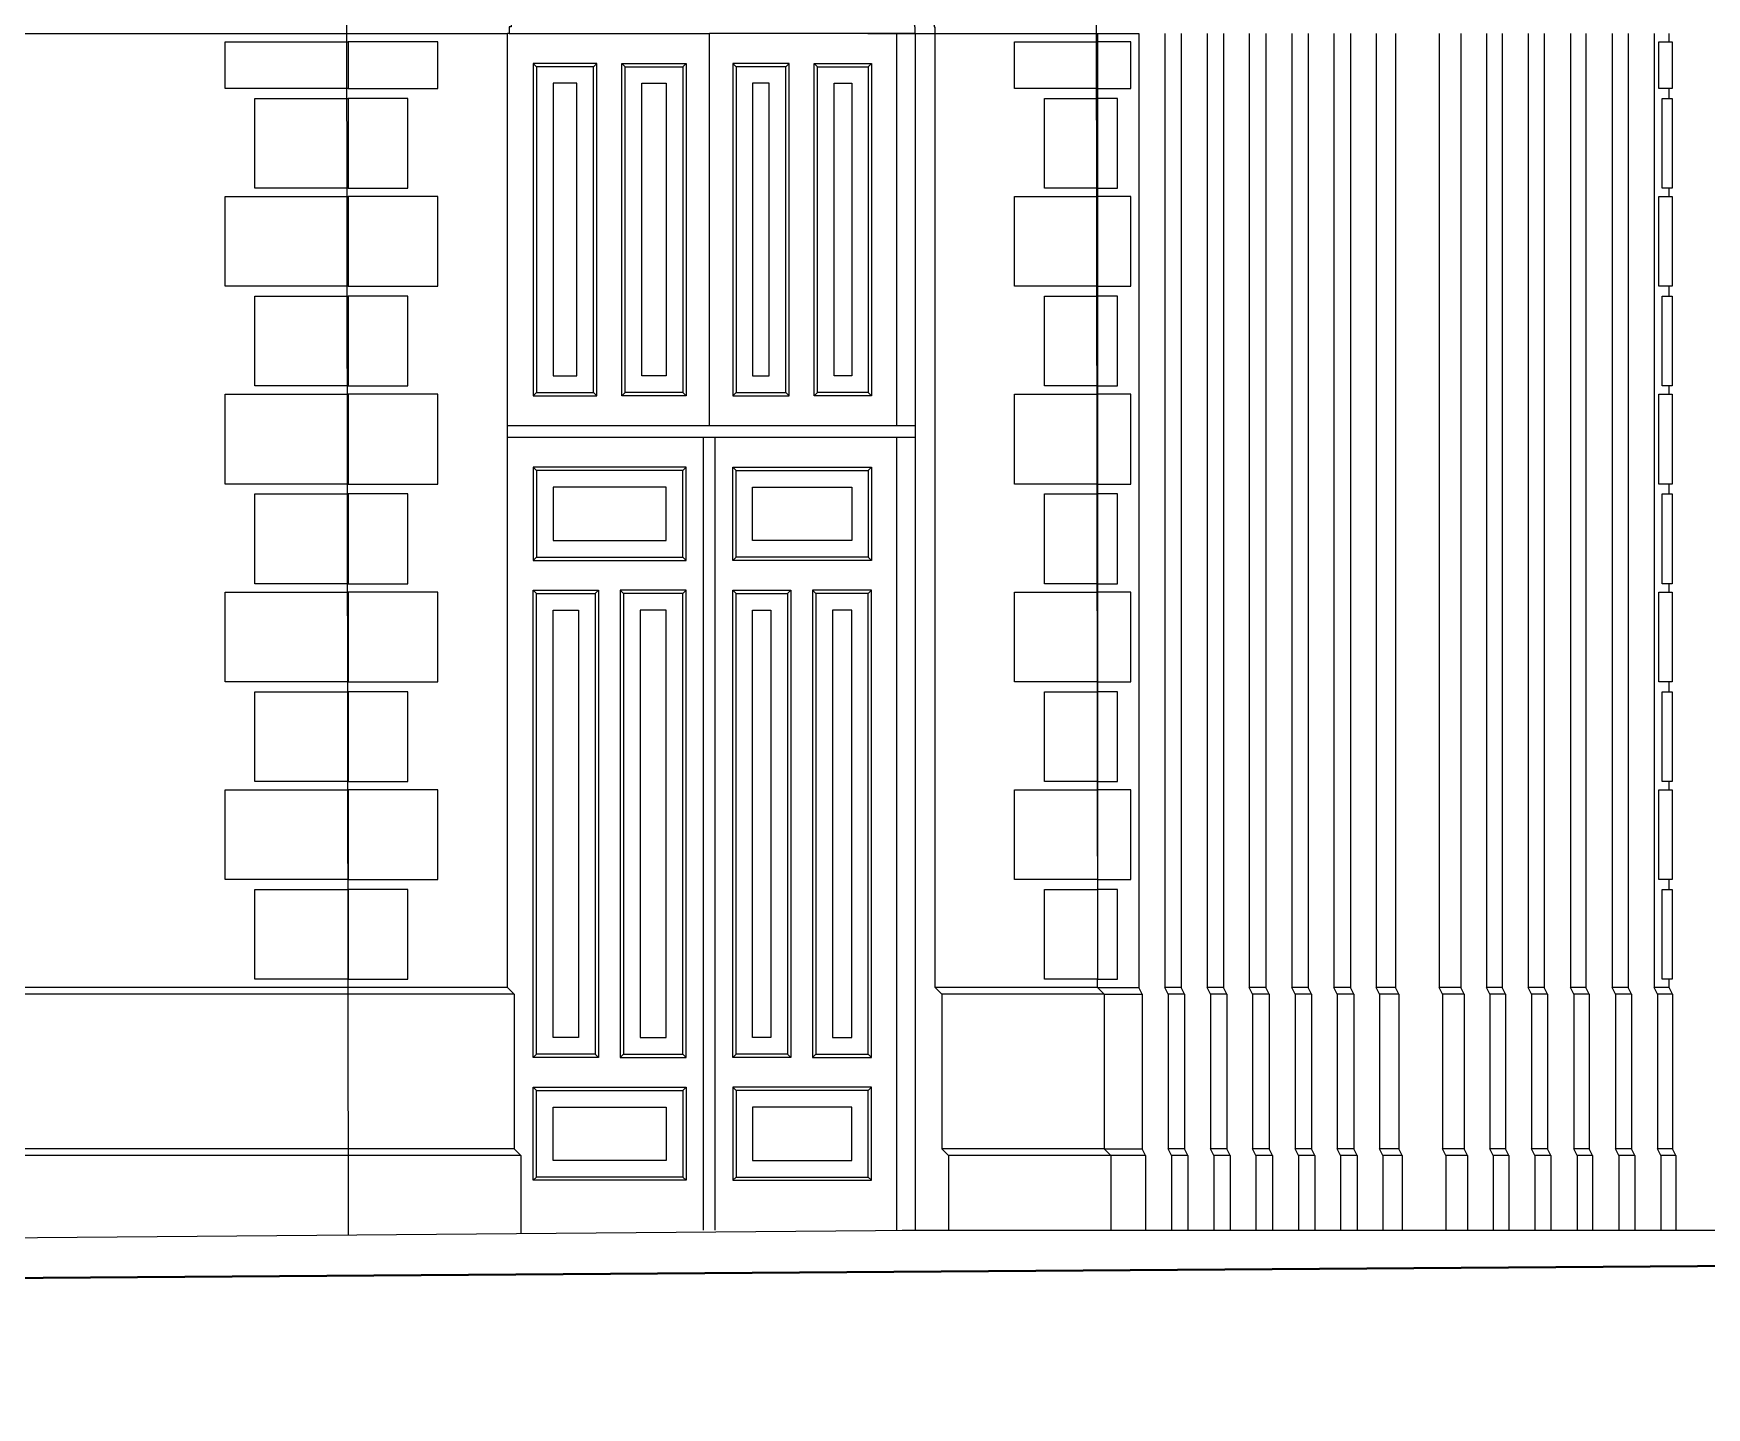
# Model space of a CAD drawing. Extents: x -43 to 90, y 6 to 81.
# Drawn here: x 81.14 to 86.18, y 61.09 to 65.22 of the extents above; entities that cross this region are included whole.
import ezdxf

# ---------------------------------------------------------------- set-up
doc = ezdxf.new("R2010")
doc.units = 0
doc.header["$LTSCALE"] = 0.1
doc.header["$MEASUREMENT"] = 0
doc.layers.add('cortado', color=7, linetype='CONTINUOUS', lineweight=40)
doc.layers.add('visto', color=9, linetype='CONTINUOUS')

msp = doc.modelspace()

# ---------------------------------------------------------------- linework, layer by layer
at = {"layer": 'cortado', "linetype": 'ByBlock'}
msp.add_lwpolyline([(90.2125, 61.1011), (87.303, 61.0886), (87.2999, 61.5221), (63.8701, 61.3569), (63.0997, 61.4081), (60.9385, 61.4327), (58.7813, 61.4082), (58.0068, 61.3569), (56.8082, 61.3569), (56.7544, 61.3714), (55.9243, 61.4108), (53.955, 61.4284), (51.957, 61.3936), (51.6509, 61.3721), (51.5917, 61.3577), (43.7266, 61.4103), (35.8616, 61.4629), (32.2866, 61.8075), (28.5437, 61.8911), (26.9751, 61.8911)], dxfattribs=at)
at = {"layer": 'visto'}
for p, q in [((82.0821, 67.6204), (82.0896, 61.6079)), ((84.3368, 67.4904), (84.3443, 62.3771)), ((79.8257, 65.2221), (81.2065, 65.2221)), ((79.8257, 65.2221), (82.5692, 65.2221)), ((82.5692, 62.3521), (82.5692, 65.2221)), ((82.5745, 65.2221), (83.1765, 65.2221)), ((83.1765, 64.0421), (83.1765, 65.2221)), ((83.7888, 65.2221), (83.1765, 65.2221)), ((83.1765, 64.0421), (83.1765, 65.2221)), ((83.7964, 65.2221), (83.3186, 65.2221)), ((83.6534, 65.2221), (83.8492, 65.2221)), ((83.7407, 64.0421), (83.7407, 65.2221)), ((83.7964, 61.6221), (83.7964, 65.2221)), ((83.7964, 61.6221), (83.7964, 65.2221)), ((83.8492, 65.2221), (84.4686, 65.2221)), ((83.8559, 62.3521), (83.8559, 65.2221)), ((84.3443, 65.2221), (84.3443, 65.1972)), ((84.3443, 65.2221), (84.3443, 65.1972)), ((84.4682, 65.2221), (84.4682, 62.3521)), ((84.546, 65.2221), (84.546, 62.3521)), ((84.5954, 65.2221), (84.5954, 62.3521)), ((84.6736, 65.2221), (84.6736, 62.3521)), ((84.7231, 65.2221), (84.7231, 62.3521)), ((84.8002, 65.2221), (84.8002, 62.3521)), ((84.85, 65.2221), (84.85, 62.3521)), ((84.928, 65.2221), (84.928, 62.3521)), ((84.9772, 65.2221), (84.9772, 62.3521)), ((85.0548, 65.2221), (85.0548, 62.3521)), ((85.1045, 65.2221), (85.1045, 62.3521)), ((85.1816, 65.2221), (85.1816, 62.3521)), ((85.24, 65.2221), (85.24, 62.3521)), ((85.3715, 65.2221), (85.3715, 62.3521)), ((85.4364, 65.2221), (85.4364, 62.3521)), ((85.5137, 65.2221), (85.5137, 62.3521)), ((85.5614, 65.2221), (85.5614, 62.3521)), ((85.5614, 65.2221), (85.5614, 62.3521)), ((85.6396, 65.2221), (85.6396, 62.3521)), ((85.6873, 65.2221), (85.6873, 62.3521)), ((85.7662, 65.2221), (85.7662, 62.3521)), ((85.8128, 65.2221), (85.8128, 62.3521)), ((85.892, 65.2221), (85.892, 62.3521)), ((85.9399, 65.2221), (85.9399, 62.3521)), ((86.0179, 65.2221), (86.0179, 62.3521)), ((86.063, 65.1972), (86.063, 65.2221)), ((82.6562, 65.1221), (82.6462, 65.1321)), ((82.828, 65.1221), (82.838, 65.1321)), ((82.923, 65.1221), (82.913, 65.1321)), ((83.0965, 65.1221), (83.1065, 65.1321)), ((83.2565, 65.1221), (83.2465, 65.1321)), ((83.4065, 65.1221), (83.4165, 65.1321)), ((83.5015, 65.1221), (83.4915, 65.1321)), ((83.6544, 65.1221), (83.6644, 65.1321)), ((84.3443, 65.0563), (84.3443, 65.0265)), ((84.3443, 65.0563), (84.3443, 65.0265)), ((86.063, 65.0265), (86.063, 65.0563)), ((84.3443, 64.7565), (84.3443, 64.7315)), ((84.3443, 64.7565), (84.3443, 64.7315)), ((86.063, 64.7315), (86.063, 64.7565)), ((84.3443, 64.4615), (84.3443, 64.4316)), ((84.3443, 64.4615), (84.3443, 64.4316)), ((86.063, 64.4316), (86.063, 64.4615)), ((82.6562, 64.1421), (82.6462, 64.1321)), ((82.828, 64.1421), (82.838, 64.1321)), ((82.923, 64.1421), (82.913, 64.1321)), ((83.0965, 64.1421), (83.1065, 64.1321)), ((83.2565, 64.1421), (83.2465, 64.1321)), ((83.4065, 64.1421), (83.4165, 64.1321)), ((83.5015, 64.1421), (83.4915, 64.1321)), ((83.6644, 64.1321), (83.6544, 64.1421)), ((84.3443, 64.1616), (84.3443, 64.1366)), ((84.3443, 64.1616), (84.3443, 64.1366)), ((86.063, 64.1366), (86.063, 64.1616)), ((83.7964, 64.0421), (82.5692, 64.0421)), ((83.7964, 64.0071), (82.5692, 64.0071)), ((83.159, 61.6221), (83.159, 64.0071)), ((83.194, 61.6221), (83.194, 64.0071)), ((83.7407, 61.6221), (83.7407, 64.0071)), ((82.6562, 63.9071), (82.6462, 63.9171)), ((83.0965, 63.9071), (83.1065, 63.9171)), ((83.2565, 63.9071), (83.2465, 63.9171)), ((83.6544, 63.9071), (83.6644, 63.9171)), ((84.3443, 63.8666), (84.3443, 63.8368)), ((84.3443, 63.8666), (84.3443, 63.8368)), ((86.063, 63.8368), (86.063, 63.8666)), ((82.6562, 63.6471), (82.6462, 63.6371)), ((83.0965, 63.6471), (83.1065, 63.6371)), ((83.2565, 63.6471), (83.2465, 63.6371)), ((83.6544, 63.6471), (83.6644, 63.6371)), ((84.3443, 63.5668), (84.3443, 63.5418)), ((84.3443, 63.5668), (84.3443, 63.5418)), ((86.063, 63.5418), (86.063, 63.5668)), ((82.6562, 63.5371), (82.6462, 63.5471)), ((82.833, 63.5371), (82.843, 63.5471)), ((82.918, 63.5371), (82.908, 63.5471)), ((83.0965, 63.5371), (83.1065, 63.5471)), ((83.2565, 63.5371), (83.2465, 63.5471)), ((83.4115, 63.5371), (83.4215, 63.5471)), ((83.4965, 63.5371), (83.4865, 63.5471)), ((83.6544, 63.5371), (83.6644, 63.5471)), ((84.3443, 63.2718), (84.3443, 63.2419)), ((84.3443, 63.2718), (84.3443, 63.2419)), ((86.063, 63.2419), (86.063, 63.2718)), ((84.3443, 62.9719), (84.3443, 62.9469)), ((84.3443, 62.9719), (84.3443, 62.9469)), ((86.063, 62.9469), (86.063, 62.9719)), ((84.3443, 62.6769), (84.3443, 62.6471)), ((84.3443, 62.6769), (84.3443, 62.6471)), ((86.063, 62.6471), (86.063, 62.6769)), ((84.3443, 62.3521), (84.3443, 62.3771)), ((84.3443, 62.3521), (84.3443, 62.3771)), ((86.063, 62.3521), (86.063, 62.3771)), ((82.5692, 62.3521), (79.8257, 62.3521)), ((82.5892, 62.3321), (79.8257, 62.3321)), ((82.5892, 62.3321), (82.5692, 62.3521)), ((82.5892, 62.3321), (82.5892, 61.8671)), ((84.3443, 62.3521), (83.8559, 62.3521)), ((83.8759, 62.3321), (83.8559, 62.3521)), ((84.3643, 62.3321), (83.8759, 62.3321)), ((83.8759, 62.3321), (83.8759, 61.8671)), ((84.3643, 62.3321), (84.3443, 62.3521)), ((84.3443, 62.3521), (84.4682, 62.3521)), ((84.3643, 62.3321), (84.3443, 62.3521)), ((84.3643, 62.3321), (84.3643, 61.8671)), ((84.3643, 62.3321), (84.4782, 62.3321)), ((84.3643, 62.3321), (84.3643, 61.8671)), ((84.4782, 62.3321), (84.4682, 62.3521)), ((84.4782, 62.3321), (84.4782, 61.8671)), ((84.5954, 62.3521), (84.546, 62.3521)), ((84.556, 62.3321), (84.546, 62.3521)), ((84.6054, 62.3321), (84.556, 62.3321)), ((84.556, 62.3321), (84.556, 61.8671)), ((84.6054, 62.3321), (84.5954, 62.3521)), ((84.6054, 62.3321), (84.6054, 61.8671)), ((84.7231, 62.3521), (84.6736, 62.3521)), ((84.6836, 62.3321), (84.6736, 62.3521)), ((84.7331, 62.3321), (84.6836, 62.3321)), ((84.6836, 62.3321), (84.6836, 61.8671)), ((84.7331, 62.3321), (84.7231, 62.3521)), ((84.7331, 62.3321), (84.7331, 61.8671)), ((84.85, 62.3521), (84.8002, 62.3521)), ((84.8102, 62.3321), (84.8002, 62.3521)), ((84.86, 62.3321), (84.8102, 62.3321)), ((84.8102, 62.3321), (84.8102, 61.8671)), ((84.86, 62.3321), (84.85, 62.3521)), ((84.86, 62.3321), (84.86, 61.8671)), ((84.9772, 62.3521), (84.928, 62.3521)), ((84.938, 62.3321), (84.928, 62.3521)), ((84.9872, 62.3321), (84.938, 62.3321)), ((84.938, 62.3321), (84.938, 61.8671)), ((84.9872, 62.3321), (84.9772, 62.3521)), ((84.9872, 62.3321), (84.9872, 61.8671)), ((85.1045, 62.3521), (85.0548, 62.3521)), ((85.0648, 62.3321), (85.0548, 62.3521)), ((85.1145, 62.3321), (85.0648, 62.3321)), ((85.0648, 62.3321), (85.0648, 61.8671)), ((85.1145, 62.3321), (85.1045, 62.3521)), ((85.1145, 62.3321), (85.1145, 61.8671)), ((85.24, 62.3521), (85.1816, 62.3521)), ((85.1916, 62.3321), (85.1816, 62.3521)), ((85.25, 62.3321), (85.1916, 62.3321)), ((85.1916, 62.3321), (85.1916, 61.8671)), ((85.25, 62.3321), (85.24, 62.3521)), ((85.25, 62.3321), (85.25, 61.8671)), ((85.4364, 62.3521), (85.3715, 62.3521)), ((85.3815, 62.3321), (85.3715, 62.3521)), ((85.4464, 62.3321), (85.3815, 62.3321)), ((85.3815, 62.3321), (85.3815, 61.8671)), ((85.4464, 62.3321), (85.4364, 62.3521)), ((85.4464, 62.3321), (85.4464, 61.8671)), ((85.5614, 62.3521), (85.5137, 62.3521)), ((85.5237, 62.3321), (85.5137, 62.3521)), ((85.5714, 62.3321), (85.5237, 62.3321)), ((85.5237, 62.3321), (85.5237, 61.8671)), ((85.5714, 62.3321), (85.5614, 62.3521)), ((85.5714, 62.3321), (85.5714, 61.8671)), ((85.6873, 62.3521), (85.6396, 62.3521)), ((85.6496, 62.3321), (85.6396, 62.3521)), ((85.6973, 62.3321), (85.6496, 62.3321)), ((85.6496, 62.3321), (85.6496, 61.8671)), ((85.6973, 62.3321), (85.6873, 62.3521)), ((85.6973, 62.3321), (85.6973, 61.8671)), ((85.8128, 62.3521), (85.7662, 62.3521)), ((85.7762, 62.3321), (85.7662, 62.3521)), ((85.8228, 62.3321), (85.7762, 62.3321)), ((85.7762, 62.3321), (85.7762, 61.8671)), ((85.8228, 62.3321), (85.8128, 62.3521)), ((85.8228, 62.3321), (85.8228, 61.8671)), ((85.9399, 62.3521), (85.892, 62.3521)), ((85.902, 62.3321), (85.892, 62.3521)), ((85.9499, 62.3321), (85.902, 62.3321)), ((85.902, 62.3321), (85.902, 61.8671)), ((85.9499, 62.3321), (85.9399, 62.3521)), ((85.9499, 62.3321), (85.9499, 61.8671)), ((86.063, 62.3521), (86.0179, 62.3521)), ((86.0279, 62.3321), (86.0179, 62.3521)), ((86.063, 62.3521), (86.0196, 62.3521)), ((86.063, 62.3521), (86.0268, 62.3521)), ((86.073, 62.3321), (86.0279, 62.3321)), ((86.0279, 62.3321), (86.0279, 61.8671)), ((86.073, 62.3321), (86.0296, 62.3321)), ((86.073, 62.3321), (86.0368, 62.3321)), ((86.073, 62.3321), (86.063, 62.3521)), ((86.073, 62.3321), (86.073, 61.8671)), ((82.6562, 62.1521), (82.6462, 62.1421)), ((82.833, 62.1521), (82.843, 62.1421)), ((82.918, 62.1521), (82.908, 62.1421)), ((83.0965, 62.1521), (83.1065, 62.1421)), ((83.2565, 62.1521), (83.2465, 62.1421)), ((83.4115, 62.1521), (83.4215, 62.1421)), ((83.4965, 62.1521), (83.4865, 62.1421)), ((83.6544, 62.1521), (83.6644, 62.1421)), ((82.6562, 62.0421), (82.6462, 62.0521)), ((83.0965, 62.0421), (83.1065, 62.0521)), ((83.2565, 62.0421), (83.2465, 62.0521)), ((83.6544, 62.0421), (83.6644, 62.0521)), ((82.5892, 61.8671), (79.8257, 61.8671)), ((82.6092, 61.8471), (82.5892, 61.8671)), ((84.3643, 61.8671), (83.8759, 61.8671)), ((83.8959, 61.8471), (83.8759, 61.8671)), ((84.3843, 61.8471), (84.3643, 61.8671)), ((84.3643, 61.8671), (84.4782, 61.8671)), ((84.3843, 61.8471), (84.3643, 61.8671)), ((84.4882, 61.8471), (84.4782, 61.8671)), ((84.6054, 61.8671), (84.556, 61.8671)), ((84.566, 61.8471), (84.556, 61.8671)), ((84.6154, 61.8471), (84.6054, 61.8671)), ((84.7331, 61.8671), (84.6836, 61.8671)), ((84.6936, 61.8471), (84.6836, 61.8671)), ((84.7431, 61.8471), (84.7331, 61.8671)), ((84.86, 61.8671), (84.8102, 61.8671)), ((84.8202, 61.8471), (84.8102, 61.8671)), ((84.87, 61.8471), (84.86, 61.8671)), ((84.9872, 61.8671), (84.938, 61.8671)), ((84.948, 61.8471), (84.938, 61.8671)), ((84.9972, 61.8471), (84.9872, 61.8671)), ((85.1145, 61.8671), (85.0648, 61.8671)), ((85.0748, 61.8471), (85.0648, 61.8671)), ((85.1245, 61.8471), (85.1145, 61.8671)), ((85.25, 61.8671), (85.1916, 61.8671)), ((85.2016, 61.8471), (85.1916, 61.8671)), ((85.26, 61.8471), (85.25, 61.8671)), ((85.4464, 61.8671), (85.3815, 61.8671)), ((85.3915, 61.8471), (85.3815, 61.8671)), ((85.4564, 61.8471), (85.4464, 61.8671)), ((85.5714, 61.8671), (85.5237, 61.8671)), ((85.5337, 61.8471), (85.5237, 61.8671)), ((85.5814, 61.8471), (85.5714, 61.8671)), ((85.6973, 61.8671), (85.6496, 61.8671)), ((85.6596, 61.8471), (85.6496, 61.8671)), ((85.7073, 61.8471), (85.6973, 61.8671)), ((85.8228, 61.8671), (85.7762, 61.8671)), ((85.7862, 61.8471), (85.7762, 61.8671)), ((85.8328, 61.8471), (85.8228, 61.8671)), ((85.9499, 61.8671), (85.902, 61.8671)), ((85.912, 61.8471), (85.902, 61.8671)), ((85.9599, 61.8471), (85.9499, 61.8671)), ((86.073, 61.8671), (86.0279, 61.8671)), ((86.0379, 61.8471), (86.0279, 61.8671)), ((86.073, 61.8671), (86.0296, 61.8671)), ((86.073, 61.8671), (86.0368, 61.8671)), ((86.083, 61.8471), (86.073, 61.8671)), ((82.6092, 61.8471), (79.8257, 61.8471)), ((82.6092, 61.8471), (82.6092, 61.6122)), ((84.3843, 61.8471), (83.8959, 61.8471)), ((83.8959, 61.8471), (83.8959, 61.6221)), ((84.3843, 61.8471), (84.3843, 61.6221)), ((84.4882, 61.8471), (84.3843, 61.8471)), ((84.3843, 61.8471), (84.3843, 61.6221)), ((84.4882, 61.8471), (84.4882, 61.6221)), ((84.6154, 61.8471), (84.566, 61.8471)), ((84.566, 61.8471), (84.566, 61.6221)), ((84.6154, 61.8471), (84.6154, 61.6221)), ((84.7431, 61.8471), (84.6936, 61.8471)), ((84.6936, 61.8471), (84.6936, 61.6221)), ((84.7431, 61.8471), (84.7431, 61.6221)), ((84.87, 61.8471), (84.8202, 61.8471)), ((84.8202, 61.8471), (84.8202, 61.6221)), ((84.87, 61.8471), (84.87, 61.6221)), ((84.9972, 61.8471), (84.948, 61.8471)), ((84.948, 61.8471), (84.948, 61.6221)), ((84.9972, 61.8471), (84.9972, 61.6221)), ((85.1245, 61.8471), (85.0748, 61.8471)), ((85.0748, 61.8471), (85.0748, 61.6221)), ((85.1245, 61.8471), (85.1245, 61.6221)), ((85.26, 61.8471), (85.2016, 61.8471)), ((85.2016, 61.8471), (85.2016, 61.6221)), ((85.26, 61.8471), (85.26, 61.6221)), ((85.4564, 61.8471), (85.3915, 61.8471)), ((85.3915, 61.8471), (85.3915, 61.6221)), ((85.4564, 61.8471), (85.4564, 61.6221)), ((85.5814, 61.8471), (85.5337, 61.8471)), ((85.5337, 61.8471), (85.5337, 61.6221)), ((85.5814, 61.8471), (85.5814, 61.6221)), ((85.7073, 61.8471), (85.6596, 61.8471)), ((85.6596, 61.8471), (85.6596, 61.6221)), ((85.7073, 61.8471), (85.7073, 61.6221)), ((85.8328, 61.8471), (85.7862, 61.8471)), ((85.7862, 61.8471), (85.7862, 61.6221)), ((85.8328, 61.8471), (85.8328, 61.6221)), ((85.9599, 61.8471), (85.912, 61.8471)), ((85.912, 61.8471), (85.912, 61.6221)), ((85.9599, 61.8471), (85.9599, 61.6221)), ((86.083, 61.8471), (86.0379, 61.8471)), ((86.0379, 61.8471), (86.0379, 61.6221)), ((86.083, 61.8471), (86.0396, 61.8471)), ((86.083, 61.8471), (86.0468, 61.8471)), ((86.083, 61.8471), (86.083, 61.6221)), ((82.6562, 61.7821), (82.6462, 61.7721)), ((83.0965, 61.7821), (83.1065, 61.7721)), ((83.2565, 61.7821), (83.2465, 61.7721)), ((83.6544, 61.7821), (83.6644, 61.7721)), ((63.8701, 61.4569), (83.7964, 61.6221)), ((83.7564, 61.6221), (87.303, 61.6221)), ((63.8701, 61.3569), (87.303, 61.5221))]:
    msp.add_line(p, q, dxfattribs=at)
for points in [[(82.6033, 65.2821), (82.6033, 65.2701), (82.5956, 65.2701), (82.5956, 65.2631), (82.5903, 65.2631), (82.5903, 65.2561), (82.5851, 65.2561), (82.5851, 65.2491), (82.5806, 65.2491), (82.5806, 65.2421), (82.5745, 65.2421), (82.5745, 65.2221), (82.5692, 65.2221)], [(83.784, 65.2821), (83.784, 65.2701), (83.7868, 65.2701), (83.7868, 65.2631), (83.7894, 65.2631), (83.7894, 65.2561), (83.7913, 65.2561), (83.7913, 65.2491), (83.793, 65.2491), (83.793, 65.2421), (83.7946, 65.2421), (83.7946, 65.2221), (83.7964, 65.2221)], [(83.8437, 65.2821), (83.8437, 65.2701), (83.8464, 65.2701), (83.8464, 65.2631), (83.849, 65.2631), (83.849, 65.2561), (83.8509, 65.2561), (83.8509, 65.2491), (83.8526, 65.2491), (83.8526, 65.2421), (83.8542, 65.2421), (83.8542, 65.2221), (83.8559, 65.2221)]]:
    msp.add_lwpolyline(points, dxfattribs=at)
for points in [[(82.5692, 65.2221), (82.5692, 65.2221)], [(82.0896, 65.0563), (81.7196, 65.0563), (81.7196, 65.1972), (82.0896, 65.1972)], [(82.0896, 65.0563), (82.3596, 65.0563), (82.3596, 65.1972), (82.0896, 65.1972)], [(84.3443, 65.0563), (84.0943, 65.0563), (84.0943, 65.1972), (84.3443, 65.1972)], [(84.3443, 65.0563), (84.4443, 65.0563), (84.4443, 65.1972), (84.3443, 65.1972)], [(86.0724, 65.0563), (86.0324, 65.0563), (86.0324, 65.1972), (86.0724, 65.1972)], [(82.838, 65.1321), (82.6462, 65.1321), (82.6462, 64.1321), (82.838, 64.1321)], [(82.828, 65.1221), (82.6562, 65.1221), (82.6562, 64.1421), (82.828, 64.1421)], [(82.913, 65.1321), (83.1065, 65.1321), (83.1065, 64.1321), (82.913, 64.1321)], [(82.923, 65.1221), (83.0965, 65.1221), (83.0965, 64.1421), (82.923, 64.1421)], [(83.4165, 65.1321), (83.2465, 65.1321), (83.2465, 64.1321), (83.4165, 64.1321)], [(83.4065, 65.1221), (83.2565, 65.1221), (83.2565, 64.1421), (83.4065, 64.1421)], [(83.4915, 65.1321), (83.6644, 65.1321), (83.6644, 64.1321), (83.4915, 64.1321)], [(83.5015, 65.1221), (83.6544, 65.1221), (83.6544, 64.1421), (83.5015, 64.1421)], [(82.778, 65.0721), (82.7062, 65.0721), (82.7062, 64.1921), (82.778, 64.1921)], [(82.973, 65.0721), (83.0465, 65.0721), (83.0465, 64.1921), (82.973, 64.1921)], [(83.3565, 65.0721), (83.3065, 65.0721), (83.3065, 64.1921), (83.3565, 64.1921)], [(83.5515, 65.0721), (83.6044, 65.0721), (83.6044, 64.1921), (83.5515, 64.1921)], [(82.0896, 64.7565), (81.8096, 64.7565), (81.8096, 65.0265), (82.0896, 65.0265)], [(82.0896, 64.7565), (82.2696, 64.7565), (82.2696, 65.0265), (82.0896, 65.0265)], [(84.3443, 64.7565), (84.1843, 64.7565), (84.1843, 65.0265), (84.3443, 65.0265)], [(84.3443, 64.7565), (84.4043, 64.7565), (84.4043, 65.0265), (84.3443, 65.0265)], [(86.0724, 64.7565), (86.0424, 64.7565), (86.0424, 65.0265), (86.0724, 65.0265)], [(82.0896, 64.4615), (81.7196, 64.4615), (81.7196, 64.7315), (82.0896, 64.7315)], [(82.0896, 64.4615), (82.3596, 64.4615), (82.3596, 64.7315), (82.0896, 64.7315)], [(84.3443, 64.4615), (84.0943, 64.4615), (84.0943, 64.7315), (84.3443, 64.7315)], [(84.3443, 64.4615), (84.4443, 64.4615), (84.4443, 64.7315), (84.3443, 64.7315)], [(86.0724, 64.4615), (86.0324, 64.4615), (86.0324, 64.7315), (86.0724, 64.7315)], [(82.0896, 64.1616), (81.8096, 64.1616), (81.8096, 64.4316), (82.0896, 64.4316)], [(82.0896, 64.1616), (82.2696, 64.1616), (82.2696, 64.4316), (82.0896, 64.4316)], [(84.3443, 64.1616), (84.1843, 64.1616), (84.1843, 64.4316), (84.3443, 64.4316)], [(84.3443, 64.1616), (84.4043, 64.1616), (84.4043, 64.4316), (84.3443, 64.4316)], [(86.0724, 64.1616), (86.0424, 64.1616), (86.0424, 64.4316), (86.0724, 64.4316)], [(82.0896, 63.8666), (81.7196, 63.8666), (81.7196, 64.1366), (82.0896, 64.1366)], [(82.0896, 63.8666), (82.3596, 63.8666), (82.3596, 64.1366), (82.0896, 64.1366)], [(84.3443, 63.8666), (84.0943, 63.8666), (84.0943, 64.1366), (84.3443, 64.1366)], [(84.3443, 63.8666), (84.4443, 63.8666), (84.4443, 64.1366), (84.3443, 64.1366)], [(86.0724, 63.8666), (86.0324, 63.8666), (86.0324, 64.1366), (86.0724, 64.1366)], [(83.1065, 63.6371), (83.1065, 63.9171), (82.6462, 63.9171), (82.6462, 63.6371)], [(83.2465, 63.6371), (83.2465, 63.9171), (83.6644, 63.9171), (83.6644, 63.6371)], [(83.0965, 63.6471), (83.0965, 63.9071), (82.6562, 63.9071), (82.6562, 63.6471)], [(83.2565, 63.6471), (83.2565, 63.9071), (83.6544, 63.9071), (83.6544, 63.6471)], [(82.0896, 63.5668), (81.8096, 63.5668), (81.8096, 63.8368), (82.0896, 63.8368)], [(82.0896, 63.5668), (82.2696, 63.5668), (82.2696, 63.8368), (82.0896, 63.8368)], [(83.0465, 63.6971), (83.0465, 63.8571), (82.7062, 63.8571), (82.7062, 63.6971)], [(83.3065, 63.6971), (83.3065, 63.8571), (83.6044, 63.8571), (83.6044, 63.6971)], [(84.3443, 63.5668), (84.1843, 63.5668), (84.1843, 63.8368), (84.3443, 63.8368)], [(84.3443, 63.5668), (84.4043, 63.5668), (84.4043, 63.8368), (84.3443, 63.8368)], [(86.0724, 63.5668), (86.0424, 63.5668), (86.0424, 63.8368), (86.0724, 63.8368)], [(82.0896, 63.2718), (81.7196, 63.2718), (81.7196, 63.5418), (82.0896, 63.5418)], [(82.0896, 63.2718), (82.3596, 63.2718), (82.3596, 63.5418), (82.0896, 63.5418)], [(82.843, 62.1421), (82.6462, 62.1421), (82.6462, 63.5471), (82.843, 63.5471)], [(82.833, 62.1521), (82.6562, 62.1521), (82.6562, 63.5371), (82.833, 63.5371)], [(82.908, 62.1421), (83.1065, 62.1421), (83.1065, 63.5471), (82.908, 63.5471)], [(82.918, 62.1521), (83.0965, 62.1521), (83.0965, 63.5371), (82.918, 63.5371)], [(83.4215, 62.1421), (83.2465, 62.1421), (83.2465, 63.5471), (83.4215, 63.5471)], [(83.4115, 62.1521), (83.2565, 62.1521), (83.2565, 63.5371), (83.4115, 63.5371)], [(83.4865, 62.1421), (83.6644, 62.1421), (83.6644, 63.5471), (83.4865, 63.5471)], [(83.4965, 62.1521), (83.6544, 62.1521), (83.6544, 63.5371), (83.4965, 63.5371)], [(84.3443, 63.2718), (84.0943, 63.2718), (84.0943, 63.5418), (84.3443, 63.5418)], [(84.3443, 63.2718), (84.4443, 63.2718), (84.4443, 63.5418), (84.3443, 63.5418)], [(86.0724, 63.2718), (86.0324, 63.2718), (86.0324, 63.5418), (86.0724, 63.5418)], [(82.783, 62.2021), (82.7062, 62.2021), (82.7062, 63.4871), (82.783, 63.4871)], [(82.968, 62.2021), (83.0465, 62.2021), (83.0465, 63.4871), (82.968, 63.4871)], [(83.3615, 62.2021), (83.3065, 62.2021), (83.3065, 63.4871), (83.3615, 63.4871)], [(83.5465, 62.2021), (83.6044, 62.2021), (83.6044, 63.4871), (83.5465, 63.4871)], [(82.0896, 62.9719), (81.8096, 62.9719), (81.8096, 63.2419), (82.0896, 63.2419)], [(82.0896, 62.9719), (82.2696, 62.9719), (82.2696, 63.2419), (82.0896, 63.2419)], [(84.3443, 62.9719), (84.1843, 62.9719), (84.1843, 63.2419), (84.3443, 63.2419)], [(84.3443, 62.9719), (84.4043, 62.9719), (84.4043, 63.2419), (84.3443, 63.2419)], [(86.0724, 62.9719), (86.0424, 62.9719), (86.0424, 63.2419), (86.0724, 63.2419)], [(82.0896, 62.6769), (81.7196, 62.6769), (81.7196, 62.9469), (82.0896, 62.9469)], [(82.0896, 62.6769), (82.3596, 62.6769), (82.3596, 62.9469), (82.0896, 62.9469)], [(84.3443, 62.6769), (84.0943, 62.6769), (84.0943, 62.9469), (84.3443, 62.9469)], [(84.3443, 62.6769), (84.4443, 62.6769), (84.4443, 62.9469), (84.3443, 62.9469)], [(86.0724, 62.6769), (86.0324, 62.6769), (86.0324, 62.9469), (86.0724, 62.9469)], [(82.0896, 62.3771), (81.8096, 62.3771), (81.8096, 62.6471), (82.0896, 62.6471)], [(82.0896, 62.3771), (82.2696, 62.3771), (82.2696, 62.6471), (82.0896, 62.6471)], [(84.3443, 62.3771), (84.1843, 62.3771), (84.1843, 62.6471), (84.3443, 62.6471)], [(84.3443, 62.3771), (84.4043, 62.3771), (84.4043, 62.6471), (84.3443, 62.6471)], [(86.0724, 62.3771), (86.0424, 62.3771), (86.0424, 62.6471), (86.0724, 62.6471)], [(83.1065, 62.0521), (83.1065, 61.7721), (82.6462, 61.7721), (82.6462, 62.0521)], [(83.2465, 62.0521), (83.2465, 61.7721), (83.6644, 61.7721), (83.6644, 62.0521)], [(83.0965, 62.0421), (83.0965, 61.7821), (82.6562, 61.7821), (82.6562, 62.0421)], [(83.2565, 62.0421), (83.2565, 61.7821), (83.6544, 61.7821), (83.6544, 62.0421)], [(83.0465, 61.9921), (83.0465, 61.8321), (82.7062, 61.8321), (82.7062, 61.9921)], [(83.3065, 61.9921), (83.3065, 61.8321), (83.6044, 61.8321), (83.6044, 61.9921)]]:
    msp.add_lwpolyline(points, close=True, dxfattribs=at)

doc.saveas('drawing.dxf')
